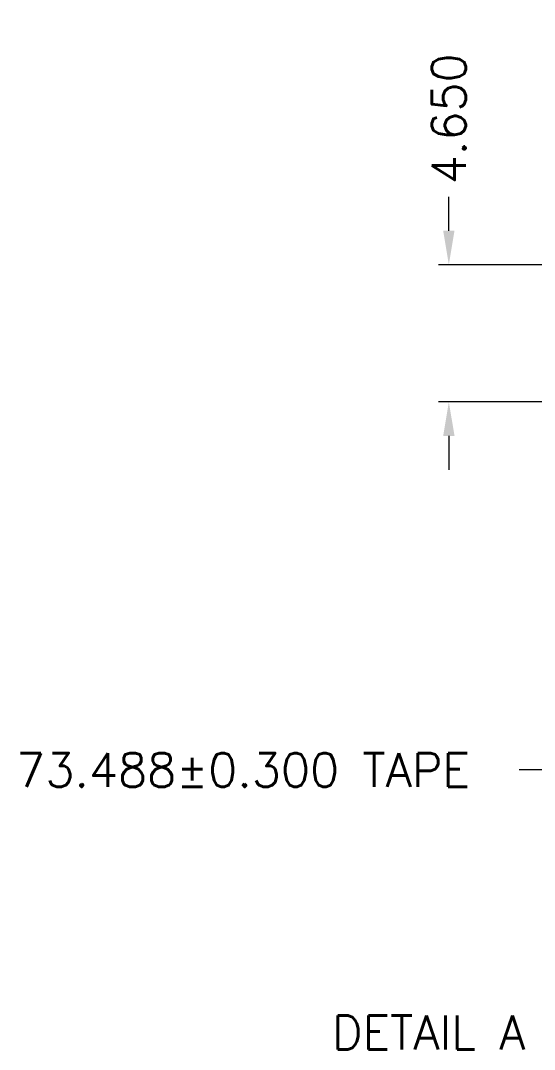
# Model space of a CAD drawing. Extents: x 2505 to 2922, y -308 to -10.
# Drawn here: x 2576.33 to 2593.74, y -158.82 to -123.95 of the extents above; entities that cross this region are included whole.
import ezdxf

# ---------------------------------------------------------------- set-up
doc = ezdxf.new("R2010")
doc.units = 0
doc.header["$LTSCALE"] = 5
doc.header["$MEASUREMENT"] = 0
doc.layers.add('DIM', color=4, linetype='CONTINUOUS')
doc.styles.add('SIMPLEX', font='SIMPLEX')

msp = doc.modelspace()

# ---------------------------------------------------------------- linework, layer by layer
at = {"layer": 'DIM', "lineweight": 0}
for p, q in [((2590.84, -131.0745, -0.0325), (2590.84, -129.9245, -0.0325)), ((2606.729, -132.2245, -0.0325), (2590.495, -132.2245, -0.0325)), ((2606.729, -136.8745, -0.0325), (2590.495, -136.8745, -0.0325)), ((2590.84, -138.0245, -0.0325), (2590.84, -139.1745, -0.0325)), ((2600.384, -149.3495, -0.0325), (2593.2219, -149.3495, -0.0325))]:
    msp.add_line(p, q, dxfattribs=at)
for points in [[(2590.6483, -131.0745, -0.0325), (2591.0317, -131.0745, -0.0325), (2590.84, -132.2245, -0.0325)], [(2590.6483, -138.0245, -0.0325), (2591.0317, -138.0245, -0.0325), (2590.84, -136.8745, -0.0325)]]:
    msp.add_solid(points, dxfattribs=at)

# ---------------------------------------------------------------- texts
at = {"layer": 'DIM', "lineweight": 0, "style": 'SIMPLEX'}
msp.add_text('DETAIL A', height=1.15, dxfattribs=at).set_placement((2586.8802, -158.8209, -0.0325))
at = {"layer": 'DIM', "lineweight": 0, "insert": (2590.84, -127.2795, -0.0325), "char_height": 1.15, "attachment_point": 5, "rotation": 90, "style": 'SIMPLEX'}
msp.add_mtext('\\A1;4.650', dxfattribs=at)
at = {"layer": 'DIM', "color": 6, "lineweight": 0, "insert": (2583.8696, -149.3495, -0.0325), "char_height": 1.15, "attachment_point": 5, "style": 'SIMPLEX'}
msp.add_mtext('73.488±0.300 TAPE', dxfattribs=at)

doc.saveas('drawing.dxf')
